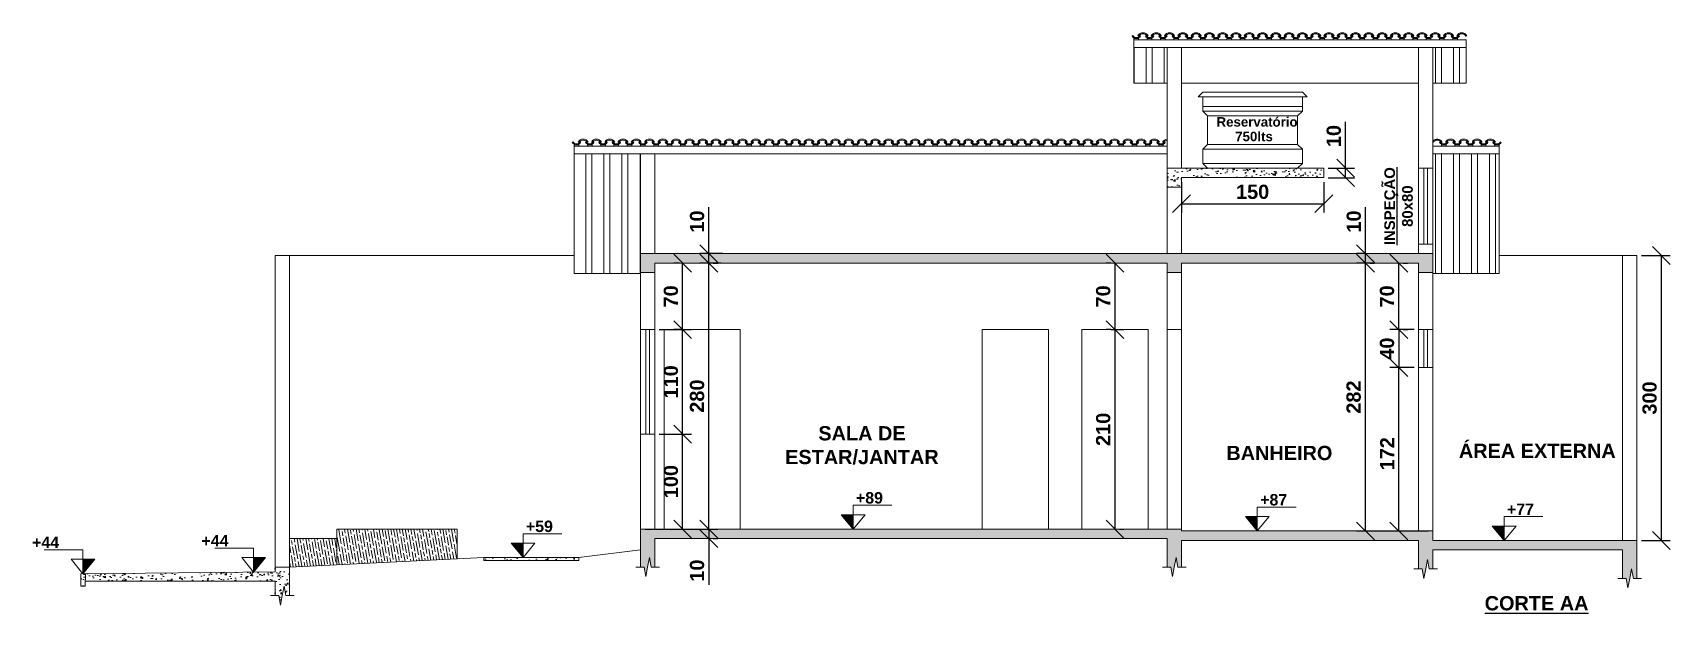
# Model space of a CAD drawing. Header units: centimetres. Extents: x 35234 to 67506, y -7058 to -4021.
# Drawn here: x 36622 to 38348, y -4632 to -4021 of the extents above; entities that cross this region are included whole.
import ezdxf

# ---------------------------------------------------------------- set-up
doc = ezdxf.new("R2010")
doc.units = ezdxf.units.CM
doc.header["$LTSCALE"] = 0.3
for name, color, linetype, lineweight in [('Blocos', 242, 'Continuous', 5), ('Cobertura', 52, 'Continuous', 15), ('Cotas', 250, 'Continuous', 5), ('Janelas', 86, 'Continuous', 5), ('Paredes', 87, 'Continuous', 20), ('Piso', 253, 'Continuous', 5), ('Portas', 152, 'Continuous', 5), ('Simbolos', 1, 'Continuous', 13), ('Terra', 46, 'Continuous', 13)]:
    doc.layers.add(name, color=color, linetype=linetype, lineweight=lineweight)
doc.layers.add('Texto', color=102, linetype='Continuous')
doc.layers.get('0').off()
doc.styles.add('Cotas', font='')
doc.styles.add('Texto', font='')
doc.styles.get('Cotas').set_extended_font_data('Arial', bold=True)
doc.styles.get('Texto').set_extended_font_data('Arial', bold=True)
doc.dimstyles.new('Cotas', dxfattribs={"dimscale": 0, "dimtxt": 2, "dimasz": 2.5, "dimexe": 1.25, "dimexo": 0.625, "dimtad": 1, "dimtxsty": 'Cotas', "dimblk": 'OBLIQUE', "dimcen": 2.5, "dimclrt": 102, "dimadec": 0, "dimazin": 0, "dimtfac": 1, "dimtmove": 0, "dimatfit": 3, "dimfxl": 1, "dimarcsym": 0})
doc.dimstyles.new('Portas e Janelas', dxfattribs={"dimscale": 0, "dimtxt": 1.5, "dimasz": 2.5, "dimexe": 1.25, "dimexo": 0.625, "dimtad": 1, "dimtxsty": 'Cotas', "dimblk": 'OBLIQUE', "dimcen": 2.5, "dimse1": 1, "dimse2": 1, "dimsd1": 1, "dimsd2": 1, "dimclrt": 102, "dimadec": 0, "dimazin": 0, "dimtfac": 1, "dimtmove": 0, "dimatfit": 3, "dimfxl": 1, "dimarcsym": 0})
pattern_1 = [(50, (-18027.649, -2796.672), (14.5747735, -1.2751268), [1.524, -16.764]), (355, (-18027.649, -2796.672), (-2.8194737, 15.2845476), [1.2192, -13.4112467]), (100.451445, (-18026.434, -2796.778), (11.7552998, 14.00942), [1.2952007, -14.2472196]), (46.1842, (-18027.649, -2792.608), (21.686323, -3.363386), [2.286, -25.146]), (96.635558, (-18025.842, -2792.888), (18.992331, 19.79409), [1.942802, -21.370849]), (351.18415, (-18027.649, -2792.608), (18.992331, 19.79409), [1.828797, -20.1167786]), (21, (-18025.617, -2793.624), (12.1291513, -8.1812159), [1.524, -16.764]), (326, (-18025.617, -2793.624), (4.9441623, 14.7350373), [1.2192, -13.4112]), (71.451445, (-18024.606, -2794.305), (17.0733135, 6.5538215), [1.2952007, -14.247195]), (37.5, (-18027.649, -2796.6717), (0.24708826, 6.7644031), [0, -13.24864, 0, -13.6144, 0, -13.462]), (7.5, (-18027.649, -2796.672), (5.345573, 8.014446), [0, -7.76224, 0, -12.94384, 0, -5.1308]), (327.5, (-18032.18, -2796.6717), (10.8472476, -0.4582995), [0, -5.08, 0, -15.8496, 0, -21.0312]), (317.5, (-18034.212, -2796.672), (11.8503345, 2.0341193), [0, -6.604, 0, -10.52576, 0, -14.9352])]
pattern_2 = [(90, (-12153.477, -6208.12), (-19.05, 4e-15), []), (90, (-12147.127, -6201.77), (-19.05, 4e-15), [])]
pattern_3 = [(50, (-12153.477, -6208.119), (14.5747735, -1.2751268), [1.524, -16.764]), (355, (-12153.477, -6208.12), (-2.8194737, 15.2845476), [1.2192, -13.4112467]), (100.451445, (-12152.262, -6208.226), (11.7552998, 14.00942), [1.2952007, -14.2472196]), (46.1842, (-12153.477, -6204.055), (21.686323, -3.363386), [2.286, -25.146]), (96.63556, (-12151.67, -6204.336), (18.992331, 19.79409), [1.942802, -21.370849]), (351.18415, (-12153.477, -6204.055), (18.992331, 19.79409), [1.828797, -20.116779]), (21, (-12151.445, -6205.071), (12.1291513, -8.1812159), [1.524, -16.764]), (326, (-12151.445, -6205.071), (4.9441623, 14.7350373), [1.2192, -13.4112]), (71.451445, (-12150.434, -6205.753), (17.0733135, 6.5538215), [1.2952007, -14.247195]), (37.5, (-12153.4766, -6208.1193), (0.24708826, 6.7644031), [0, -13.24864, 0, -13.6144, 0, -13.462]), (7.5, (-12153.4766, -6208.119), (5.345573, 8.014446), [0, -7.76224, 0, -12.94384, 0, -5.1308]), (327.5, (-12158.008, -6208.1193), (10.8472476, -0.4582995), [0, -5.08, 0, -15.8496, 0, -21.0312]), (317.5, (-12160.04, -6208.119), (11.8503345, 2.0341193), [0, -6.604, 0, -10.52576, 0, -14.9352])]

# ---------------------------------------------------------------- blocks, each defined once
blk = doc.blocks.new('caixadagua')
for p, q in [((-52.5, 80), (-57.5, 75)), ((-57.5, 75), (57.5, 75)), ((52.5, 80), (-52.5, 80)), ((52.5, 75), (-52.5, 75)), ((-52.5, 75), (-52.5, 60)), ((57.5, 75), (52.5, 80)), ((52.5, 60), (52.5, 75)), ((-52.5, 65), (52.5, 65)), ((-52.5, 60), (-47.5, 55)), ((-52.5, 60), (52.5, 60)), ((-47.5, 55), (-47.5, 25)), ((-47.5, 55), (47.5, 55)), ((47.5, 55), (52.5, 60)), ((47.5, 25), (47.5, 55)), ((-47.5, 25), (-52.5, 20)), ((-52.5, 20), (-52.5, 5)), ((-52.5, 20), (52.5, 20)), ((-47.5, 25), (47.5, 25)), ((52.5, 20), (47.5, 25)), ((52.5, 5), (52.5, 20)), ((-52.5, 5), (52.5, 5)), ((-52.5, 5), (-47.5, 0)), ((-47.5, 0), (47.5, 0)), ((47.5, 0), (52.5, 5))]:
    blk.add_line(p, q)
blk = doc.blocks.new('telha corte')
for points in [[(0.008, 0.045), (-0.001, 0.039, 0.57735), (-0.089, 0.039), (-0.098, 0.045, -0.57735)], [(-0.011, 0.046, 0.57735), (0.06, 0.046), (0.069, 0.041, -0.57735), (-0.019, 0.041)]]:
    blk.add_lwpolyline(points, format="xyb", close=True)
blk.add_lwpolyline([(0.049, 0), (0.049, 0.015), (0, 0.015), (0, 0)])
blk = doc.blocks.new('_Oblique')
at = {"color": 0, "linetype": 'ByBlock', "lineweight": -2}
blk.add_line((-0.5, -0.5), (0.5, 0.5), dxfattribs=at)
blk = doc.blocks.new('*D113')
at = {"layer": 'Cotas', "color": 0, "lineweight": -2, "transparency": 16777216}
for p, q in [((38317.5, -4255.5), (38347.9, -4255.5)), ((38338.5, -4255.5), (38338.5, -4555.5)), ((38317.5, -4555.5), (38347.9, -4555.5))]:
    blk.add_line(p, q, dxfattribs=at)
at = {"layer": 'Defpoints', "color": 0, "transparency": 16777216}
for p in [(38312.8, -4255.5), (38312.8, -4555.5), (38338.5, -4555.5)]:
    blk.add_point(p, dxfattribs=at)
at = {"layer": 'Cotas', "color": 0, "lineweight": -2, "transparency": 16777216, "xscale": 18.75000067708913, "yscale": 18.75000067708913, "zscale": 18.75000067708913}
for p, rotation in [((38338.5, -4255.5), 90), ((38338.5, -4555.5), 270)]:
    blk.add_blockref('_Oblique', p, dxfattribs=dict(at, rotation=rotation))
at = {"layer": 'Cotas', "color": 102, "transparency": 16777216, "insert": (38326.2, -4405.5), "char_height": 15, "attachment_point": 5, "rotation": 90, "style": 'Cotas'}
blk.add_mtext('300', dxfattribs=at)
blk = doc.blocks.new('*D114')
at = {"layer": 'Cotas', "color": 0, "lineweight": -2, "transparency": 16777216}
for p, q in [((38078.1, -4373.5), (38052.5, -4373.5)), ((38061.9, -4545.5), (38061.9, -4373.5)), ((38093.1, -4545.5), (38052.5, -4545.5))]:
    blk.add_line(p, q, dxfattribs=at)
at = {"layer": 'Defpoints', "color": 0, "transparency": 16777216}
for p in [(38061.9, -4373.5), (38082.8, -4373.5), (38097.8, -4545.5)]:
    blk.add_point(p, dxfattribs=at)
at = {"layer": 'Cotas', "color": 0, "lineweight": -2, "transparency": 16777216, "xscale": 18.75000067708913, "yscale": 18.75000067708913, "zscale": 18.75000067708913}
for p, rotation in [((38061.9, -4373.5), 90), ((38061.9, -4545.5), 270)]:
    blk.add_blockref('_Oblique', p, dxfattribs=dict(at, rotation=rotation))
at = {"layer": 'Cotas', "color": 102, "transparency": 16777216, "insert": (38049.7, -4464.2), "char_height": 15, "attachment_point": 5, "rotation": 90, "style": 'Cotas'}
blk.add_mtext('172', dxfattribs=at)
blk = doc.blocks.new('*D115')
at = {"layer": 'Cotas', "color": 0, "lineweight": -2, "transparency": 16777216}
for p, q in [((38078.1, -4333.5), (38052.5, -4333.5)), ((38061.9, -4333.5), (38061.9, -4373.5)), ((38078.1, -4373.5), (38052.5, -4373.5))]:
    blk.add_line(p, q, dxfattribs=at)
at = {"layer": 'Defpoints', "color": 0, "transparency": 16777216}
for p in [(38082.8, -4333.5), (38061.9, -4373.5), (38082.8, -4373.5)]:
    blk.add_point(p, dxfattribs=at)
at = {"layer": 'Cotas', "color": 0, "lineweight": -2, "transparency": 16777216, "xscale": 18.75000067708913, "yscale": 18.75000067708913, "zscale": 18.75000067708913}
for p, rotation in [((38061.9, -4333.5), 90), ((38061.9, -4373.5), 270)]:
    blk.add_blockref('_Oblique', p, dxfattribs=dict(at, rotation=rotation))
at = {"layer": 'Cotas', "color": 102, "transparency": 16777216, "insert": (38049.5, -4353.5), "char_height": 15, "attachment_point": 5, "rotation": 90, "style": 'Cotas'}
blk.add_mtext('40', dxfattribs=at)
blk = doc.blocks.new('*D116')
at = {"layer": 'Cotas', "color": 0, "lineweight": -2, "transparency": 16777216}
for p, q in [((38061.9, -4333.5), (38061.9, -4263.5)), ((38066.6, -4263.5), (38071.2, -4263.5)), ((38066.6, -4333.5), (38071.2, -4333.5))]:
    blk.add_line(p, q, dxfattribs=at)
at = {"layer": 'Defpoints', "color": 0, "transparency": 16777216}
for p in [(38061.9, -4263.5), (38061.9, -4263.5), (38061.9, -4333.5)]:
    blk.add_point(p, dxfattribs=at)
at = {"layer": 'Cotas', "color": 0, "lineweight": -2, "transparency": 16777216, "xscale": 18.75000067708913, "yscale": 18.75000067708913, "zscale": 18.75000067708913}
for p, rotation in [((38061.9, -4263.5), 90), ((38061.9, -4333.5), 270)]:
    blk.add_blockref('_Oblique', p, dxfattribs=dict(at, rotation=rotation))
at = {"layer": 'Cotas', "color": 102, "transparency": 16777216, "insert": (38049.5, -4298.5), "char_height": 15, "attachment_point": 5, "rotation": 90, "style": 'Cotas'}
blk.add_mtext('70', dxfattribs=at)
blk = doc.blocks.new('*D117')
at = {"layer": 'Cotas', "color": 0, "lineweight": -2, "transparency": 16777216}
for p, q in [((38036.4, -4263.5), (38017.3, -4263.5)), ((38026.7, -4545.5), (38026.7, -4263.5)), ((38093.1, -4545.5), (38017.3, -4545.5))]:
    blk.add_line(p, q, dxfattribs=at)
at = {"layer": 'Defpoints', "color": 0, "transparency": 16777216}
for p in [(38026.7, -4263.5), (38041.1, -4263.5), (38097.8, -4545.5)]:
    blk.add_point(p, dxfattribs=at)
at = {"layer": 'Cotas', "color": 0, "lineweight": -2, "transparency": 16777216, "xscale": 18.75000067708913, "yscale": 18.75000067708913, "zscale": 18.75000067708913}
for p, rotation in [((38026.7, -4263.5), 90), ((38026.7, -4545.5), 270)]:
    blk.add_blockref('_Oblique', p, dxfattribs=dict(at, rotation=rotation))
at = {"layer": 'Cotas', "color": 102, "transparency": 16777216, "insert": (38014.3, -4404.5), "char_height": 15, "attachment_point": 5, "rotation": 90, "style": 'Cotas'}
blk.add_mtext('282', dxfattribs=at)
blk = doc.blocks.new('*D118')
at = {"layer": 'Cotas', "color": 0, "lineweight": -2, "transparency": 16777216}
for p, q in [((38026.8, -4253.5), (38026.8, -4204.7)), ((38024.3, -4253.5), (38017.5, -4253.5)), ((38026.8, -4263.5), (38026.8, -4253.5)), ((38031.5, -4263.5), (38036.2, -4263.5))]:
    blk.add_line(p, q, dxfattribs=at)
at = {"layer": 'Defpoints', "color": 0, "transparency": 16777216}
for p in [(38026.8, -4253.5), (38029, -4253.5), (38026.8, -4263.5)]:
    blk.add_point(p, dxfattribs=at)
at = {"layer": 'Cotas', "color": 0, "lineweight": -2, "transparency": 16777216, "xscale": 18.75000067708913, "yscale": 18.75000067708913, "zscale": 18.75000067708913}
for p, rotation in [((38026.8, -4253.5), 90), ((38026.8, -4263.5), 270)]:
    blk.add_blockref('_Oblique', p, dxfattribs=dict(at, rotation=rotation))
at = {"layer": 'Cotas', "color": 102, "transparency": 16777216, "insert": (38014.5, -4219.7), "char_height": 15, "attachment_point": 5, "rotation": 90, "style": 'Cotas'}
blk.add_mtext('10', dxfattribs=at)
blk = doc.blocks.new('*D119')
at = {"layer": 'Cotas', "color": 0, "lineweight": -2, "transparency": 16777216}
for p, q in [((37758.7, -4333.5), (37772.1, -4333.5)), ((37762.8, -4543.5), (37762.8, -4333.5)), ((37767.5, -4543.5), (37772.1, -4543.5))]:
    blk.add_line(p, q, dxfattribs=at)
at = {"layer": 'Defpoints', "color": 0, "transparency": 16777216}
for p in [(37754, -4333.5), (37762.8, -4333.5), (37762.8, -4543.5)]:
    blk.add_point(p, dxfattribs=at)
at = {"layer": 'Cotas', "color": 0, "lineweight": -2, "transparency": 16777216, "xscale": 18.75000067708913, "yscale": 18.75000067708913, "zscale": 18.75000067708913}
for p, rotation in [((37762.8, -4333.5), 90), ((37762.8, -4543.5), 270)]:
    blk.add_blockref('_Oblique', p, dxfattribs=dict(at, rotation=rotation))
at = {"layer": 'Cotas', "color": 102, "transparency": 16777216, "insert": (37750.4, -4438.5), "char_height": 15, "attachment_point": 5, "rotation": 90, "style": 'Cotas'}
blk.add_mtext('210', dxfattribs=at)
blk = doc.blocks.new('*D120')
at = {"layer": 'Cotas', "color": 0, "lineweight": -2, "transparency": 16777216}
for p, q in [((37758.4, -4263.5), (37753.4, -4263.5)), ((37762.8, -4333.5), (37762.8, -4263.5)), ((37758.4, -4333.5), (37753.4, -4333.5))]:
    blk.add_line(p, q, dxfattribs=at)
at = {"layer": 'Defpoints', "color": 0, "transparency": 16777216}
for p in [(37762.8, -4263.5), (37763.1, -4263.5), (37763.1, -4333.5)]:
    blk.add_point(p, dxfattribs=at)
at = {"layer": 'Cotas', "color": 0, "lineweight": -2, "transparency": 16777216, "xscale": 18.75000067708913, "yscale": 18.75000067708913, "zscale": 18.75000067708913}
for p, rotation in [((37762.8, -4263.5), 90), ((37762.8, -4333.5), 270)]:
    blk.add_blockref('_Oblique', p, dxfattribs=dict(at, rotation=rotation))
at = {"layer": 'Cotas', "color": 102, "transparency": 16777216, "insert": (37750.4, -4298.5), "char_height": 15, "attachment_point": 5, "rotation": 90, "style": 'Cotas'}
blk.add_mtext('70', dxfattribs=at)
blk = doc.blocks.new('*D121')
at = {"layer": 'Cotas', "color": 0, "lineweight": -2, "transparency": 16777216}
for p, q in [((37347.8, -4263.5), (37325.3, -4263.5)), ((37334.7, -4543.5), (37334.7, -4263.5)), ((37267.5, -4543.5), (37344.1, -4543.5))]:
    blk.add_line(p, q, dxfattribs=at)
at = {"layer": 'Defpoints', "color": 0, "transparency": 16777216}
for p in [(37334.7, -4263.5), (37352.5, -4263.5), (37262.8, -4543.5)]:
    blk.add_point(p, dxfattribs=at)
at = {"layer": 'Cotas', "color": 0, "lineweight": -2, "transparency": 16777216, "xscale": 18.75000067708913, "yscale": 18.75000067708913, "zscale": 18.75000067708913}
for p, rotation in [((37334.7, -4263.5), 90), ((37334.7, -4543.5), 270)]:
    blk.add_blockref('_Oblique', p, dxfattribs=dict(at, rotation=rotation))
at = {"layer": 'Cotas', "color": 102, "transparency": 16777216, "insert": (37322.4, -4403.5), "char_height": 15, "attachment_point": 5, "rotation": 90, "style": 'Cotas'}
blk.add_mtext('280', dxfattribs=at)
blk = doc.blocks.new('*D122')
at = {"layer": 'Cotas', "color": 0, "lineweight": -2, "transparency": 16777216}
for p, q in [((37334.7, -4253.5), (37334.7, -4204.7)), ((37349.1, -4253.5), (37325.3, -4253.5)), ((37334.7, -4263.5), (37334.7, -4253.5)), ((37339.4, -4263.5), (37344.1, -4263.5))]:
    blk.add_line(p, q, dxfattribs=at)
at = {"layer": 'Defpoints', "color": 0, "transparency": 16777216}
for p in [(37334.7, -4253.5), (37353.8, -4253.5), (37334.7, -4263.5)]:
    blk.add_point(p, dxfattribs=at)
at = {"layer": 'Cotas', "color": 0, "lineweight": -2, "transparency": 16777216, "xscale": 18.75000067708913, "yscale": 18.75000067708913, "zscale": 18.75000067708913}
for p, rotation in [((37334.7, -4253.5), 90), ((37334.7, -4263.5), 270)]:
    blk.add_blockref('_Oblique', p, dxfattribs=dict(at, rotation=rotation))
at = {"layer": 'Cotas', "color": 102, "transparency": 16777216, "insert": (37322.4, -4219.7), "char_height": 15, "attachment_point": 5, "rotation": 90, "style": 'Cotas'}
blk.add_mtext('10', dxfattribs=at)
blk = doc.blocks.new('*D123')
at = {"layer": 'Cotas', "color": 0, "lineweight": -2, "transparency": 16777216}
for p, q in [((37282.5, -4443.5), (37316.5, -4443.5)), ((37307.1, -4543.5), (37307.1, -4443.5)), ((37282.5, -4543.5), (37316.5, -4543.5))]:
    blk.add_line(p, q, dxfattribs=at)
at = {"layer": 'Defpoints', "color": 0, "transparency": 16777216}
for p in [(37277.8, -4443.5), (37307.1, -4443.5), (37277.8, -4543.5)]:
    blk.add_point(p, dxfattribs=at)
at = {"layer": 'Cotas', "color": 0, "lineweight": -2, "transparency": 16777216, "xscale": 18.75000067708913, "yscale": 18.75000067708913, "zscale": 18.75000067708913}
for p, rotation in [((37307.1, -4443.5), 90), ((37307.1, -4543.5), 270)]:
    blk.add_blockref('_Oblique', p, dxfattribs=dict(at, rotation=rotation))
at = {"layer": 'Cotas', "color": 102, "transparency": 16777216, "insert": (37294.8, -4493.5), "char_height": 15, "attachment_point": 5, "rotation": 90, "style": 'Cotas'}
blk.add_mtext('100', dxfattribs=at)
blk = doc.blocks.new('*D124')
at = {"layer": 'Cotas', "color": 0, "lineweight": -2, "transparency": 16777216}
for p, q in [((37282.5, -4333.5), (37316.5, -4333.5)), ((37307.1, -4443.5), (37307.1, -4333.5)), ((37304.8, -4443.5), (37316.5, -4443.5))]:
    blk.add_line(p, q, dxfattribs=at)
at = {"layer": 'Defpoints', "color": 0, "transparency": 16777216}
for p in [(37277.8, -4333.5), (37307.1, -4333.5), (37300.1, -4443.5)]:
    blk.add_point(p, dxfattribs=at)
at = {"layer": 'Cotas', "color": 0, "lineweight": -2, "transparency": 16777216, "xscale": 18.75000067708913, "yscale": 18.75000067708913, "zscale": 18.75000067708913}
for p, rotation in [((37307.1, -4333.5), 90), ((37307.1, -4443.5), 270)]:
    blk.add_blockref('_Oblique', p, dxfattribs=dict(at, rotation=rotation))
at = {"layer": 'Cotas', "color": 102, "transparency": 16777216, "insert": (37294.8, -4388.5), "char_height": 15, "attachment_point": 5, "rotation": 90, "style": 'Cotas'}
blk.add_mtext('110', dxfattribs=at)
blk = doc.blocks.new('*D125')
at = {"layer": 'Cotas', "color": 0, "lineweight": -2, "transparency": 16777216}
for p, q in [((37303.8, -4263.5), (37297.7, -4263.5)), ((37307.1, -4333.5), (37307.1, -4263.5)), ((37304.8, -4333.5), (37297.7, -4333.5))]:
    blk.add_line(p, q, dxfattribs=at)
at = {"layer": 'Defpoints', "color": 0, "transparency": 16777216}
for p in [(37307.1, -4263.5), (37308.4, -4263.5), (37309.5, -4333.5)]:
    blk.add_point(p, dxfattribs=at)
at = {"layer": 'Cotas', "color": 0, "lineweight": -2, "transparency": 16777216, "xscale": 18.75000067708913, "yscale": 18.75000067708913, "zscale": 18.75000067708913}
for p, rotation in [((37307.1, -4263.5), 90), ((37307.1, -4333.5), 270)]:
    blk.add_blockref('_Oblique', p, dxfattribs=dict(at, rotation=rotation))
at = {"layer": 'Cotas', "color": 102, "transparency": 16777216, "insert": (37294.8, -4298.5), "char_height": 15, "attachment_point": 5, "rotation": 90, "style": 'Cotas'}
blk.add_mtext('70', dxfattribs=at)
blk = doc.blocks.new('*D126')
at = {"layer": 'Cotas', "color": 0, "lineweight": -2, "transparency": 16777216}
for p, q in [((37832.8, -4178.2), (37832.8, -4210.2)), ((37982.8, -4178.2), (37982.8, -4210.2)), ((37832.8, -4200.9), (37982.8, -4200.9))]:
    blk.add_line(p, q, dxfattribs=at)
at = {"layer": 'Defpoints', "color": 0, "transparency": 16777216}
for p in [(37832.8, -4173.5), (37982.8, -4173.5), (37982.8, -4200.9)]:
    blk.add_point(p, dxfattribs=at)
at = {"layer": 'Cotas', "color": 0, "lineweight": -2, "transparency": 16777216, "xscale": 18.75000067708913, "yscale": 18.75000067708913, "zscale": 18.75000067708913, "rotation": 180}
blk.add_blockref('_Oblique', (37832.8, -4200.9), dxfattribs=at)
at = {"layer": 'Cotas', "color": 0, "lineweight": -2, "transparency": 16777216, "xscale": 18.75000067708913, "yscale": 18.75000067708913, "zscale": 18.75000067708913}
blk.add_blockref('_Oblique', (37982.8, -4200.9), dxfattribs=at)
at = {"layer": 'Cotas', "color": 102, "transparency": 16777216, "insert": (37907.8, -4188.5), "char_height": 15, "attachment_point": 5, "style": 'Cotas'}
blk.add_mtext('150', dxfattribs=at)
blk = doc.blocks.new('*D127')
at = {"layer": 'Cotas', "color": 0, "lineweight": -2, "transparency": 16777216}
for p, q in [((38005.8, -4163.5), (38005.8, -4114.7)), ((37987.5, -4163.5), (38015.2, -4163.5)), ((37987.5, -4173.5), (38015.2, -4173.5)), ((38005.8, -4173.5), (38005.8, -4163.5))]:
    blk.add_line(p, q, dxfattribs=at)
at = {"layer": 'Defpoints', "color": 0, "transparency": 16777216}
for p in [(37982.8, -4163.5), (37982.8, -4173.5), (38005.8, -4173.5)]:
    blk.add_point(p, dxfattribs=at)
at = {"layer": 'Cotas', "color": 0, "lineweight": -2, "transparency": 16777216, "xscale": 18.75000067708913, "yscale": 18.75000067708913, "zscale": 18.75000067708913}
for p, rotation in [((38005.8, -4163.5), 90), ((38005.8, -4173.5), 270)]:
    blk.add_blockref('_Oblique', p, dxfattribs=dict(at, rotation=rotation))
at = {"layer": 'Cotas', "color": 102, "transparency": 16777216, "insert": (37993.4, -4129.7), "char_height": 15, "attachment_point": 5, "rotation": 90, "style": 'Cotas'}
blk.add_mtext('10', dxfattribs=at)
blk = doc.blocks.new('*D128')
at = {"layer": 'Cotas', "color": 0, "lineweight": -2, "transparency": 16777216}
for p, q in [((37334.7, -4543.5), (37334.7, -4553.5)), ((37334.7, -4553.5), (37334.7, -4602.2)), ((37339.4, -4543.5), (37344.1, -4543.5)), ((37339.4, -4553.5), (37344.1, -4553.5))]:
    blk.add_line(p, q, dxfattribs=at)
at = {"layer": 'Defpoints', "color": 0, "transparency": 16777216}
for p in [(37334.7, -4543.5), (37334.7, -4553.5), (37334.7, -4553.5)]:
    blk.add_point(p, dxfattribs=at)
at = {"layer": 'Cotas', "color": 0, "lineweight": -2, "transparency": 16777216, "xscale": 18.75000067708913, "yscale": 18.75000067708913, "zscale": 18.75000067708913}
for p, rotation in [((37334.7, -4543.5), 90), ((37334.7, -4553.5), 270)]:
    blk.add_blockref('_Oblique', p, dxfattribs=dict(at, rotation=rotation))
at = {"layer": 'Cotas', "color": 102, "transparency": 16777216, "insert": (37322.4, -4587.2), "char_height": 15, "attachment_point": 5, "rotation": 90, "style": 'Cotas'}
blk.add_mtext('10', dxfattribs=at)
blk = doc.blocks.new('*D129')
at = {"layer": 'Defpoints', "color": 0, "transparency": 16777216}
for p in [(38082.8, -4163.5), (38082.8, -4163.5), (38082.8, -4243.5)]:
    blk.add_point(p, dxfattribs=at)
at = {"layer": 'Texto', "color": 102, "transparency": 16777216, "insert": (38061.7, -4203.5), "char_height": 11.25, "attachment_point": 5, "rotation": 90, "style": 'Cotas'}
blk.add_mtext('{\\LINSPEÇÃO\\P}80x80', dxfattribs=at)

msp = doc.modelspace()

# ---------------------------------------------------------------- hatches: boundary and pattern name
at = {"layer": 'Cobertura'}
h = msp.add_hatch(dxfattribs=at)
h.set_pattern_fill('ANSI32', color=256, scale=2, angle=45)
h.set_pattern_definition(pattern_2)
h.paths.add_polyline_path([(37817.77, -4036.467), (37782.77, -4036.467), (37782.77, -4073.967), (37817.77, -4073.967)])
h = msp.add_hatch(dxfattribs=at)
h.set_pattern_fill('ANSI32', color=256, scale=2, angle=45)
h.set_pattern_definition(pattern_2)
h.paths.add_polyline_path([(38132.77, -4036.467), (38097.77, -4036.467), (38097.77, -4073.967), (38132.77, -4073.967)])
h = msp.add_hatch(dxfattribs=at)
h.set_pattern_fill('ANSI32', color=256, scale=2, angle=45)
h.set_pattern_definition(pattern_2)
h.paths.add_polyline_path([(37262.77, -4148.467), (37192.77, -4148.467), (37192.77, -4274.467), (37262.77, -4274.467), (37262.77, -4273.467), (37262.77, -4253.467)])
h = msp.add_hatch(dxfattribs=at)
h.set_pattern_fill('ANSI32', color=256, scale=2, angle=45)
h.set_pattern_definition(pattern_2)
h.paths.add_polyline_path([(38167.77, -4148.467), (38097.77, -4148.467), (38097.77, -4163.467), (38097.77, -4243.467), (38097.77, -4253.467), (38097.77, -4274.467), (38167.77, -4274.467)])
at = {"layer": 'Piso'}
h = msp.add_hatch(dxfattribs=at)
h.set_pattern_fill('AR-CONC', color=256, scale=0.08)
h.set_pattern_definition(pattern_3)
h.paths.add_polyline_path([(37982.77, -4163.467), (37817.77, -4163.467), (37817.77, -4183.467), (37832.77, -4183.467), (37832.77, -4173.467), (37982.77, -4173.467)])
h = msp.add_hatch(dxfattribs=at)
h.set_pattern_fill('AR-CONC', color=256, scale=0.08)
h.set_pattern_definition(pattern_3)
h.paths.add_polyline_path([(38097.77, -4253.467), (37262.77, -4253.467), (37262.77, -4273.467), (37277.77, -4273.467), (37277.77, -4263.467), (37817.77, -4263.467), (37817.77, -4273.467), (37832.77, -4273.467), (37832.77, -4263.467), (38082.77, -4263.467), (38082.77, -4273.467), (38097.77, -4273.467)])
h = msp.add_hatch(dxfattribs=at)
h.set_pattern_fill('GOST_WOOD', color=256, scale=1.5, angle=10)
h.set_pattern_definition([(100, (-18027.649, -2043.2), (8.8632698, 1.5628336), [15, -3]), (100, (-18024.1735, -2045.6335), (8.8632698, 1.5628336), [9, -2.25, 4.5, -2.25]), (100, (-18020.438, -2049.544), (8.8632698, 1.5628336), [15, -3])])
h.paths.add_polyline_path([(37069.444, -4543.467), (36942.774, -4543.467), (36942.774, -4581.028), (37069.444, -4574.849)])
h.paths.add_polyline_path([(36942.774, -4553.467), (36892.77, -4553.467), (36892.77, -4583.467), (36942.774, -4581.028)])
h = msp.add_hatch(dxfattribs=at)
h.set_pattern_fill('AR-CONC', color=256, scale=0.08)
h.set_pattern_definition(pattern_1)
h.paths.add_polyline_path([(37277.77, -4553.467), (37817.77, -4553.467), (37817.77, -4583.467), (37821.52, -4583.467), (37823.395, -4593.467), (37825.27, -4583.467), (37827.145, -4573.467), (37829.02, -4583.467), (37832.77, -4583.467), (37832.77, -4555.467), (38082.77, -4555.467), (38082.77, -4585.467), (38086.52, -4585.467), (38088.395, -4595.467), (38090.27, -4585.467), (38092.145, -4575.467), (38094.02, -4585.467), (38097.77, -4585.467), (38097.77, -4565.467), (38297.77, -4565.467), (38297.77, -4595.467), (38301.52, -4595.467), (38303.395, -4605.467), (38305.27, -4595.467), (38307.145, -4585.467), (38309.02, -4595.467), (38312.77, -4595.467), (38312.77, -4555.467), (38097.77, -4555.467), (38097.77, -4545.467), (37832.77, -4545.467), (37832.77, -4543.467), (37262.77, -4543.467), (37262.77, -4583.467), (37266.52, -4583.467), (37268.395, -4593.467), (37270.27, -4583.467), (37272.145, -4573.467), (37274.02, -4583.467), (37277.77, -4583.467)])
h = msp.add_hatch(dxfattribs=at)
h.set_pattern_fill('AR-CONC', color=256, scale=0.08)
h.set_pattern_definition(pattern_1)
h.paths.add_polyline_path([(36892.77, -4583.467), (36877.77, -4583.467), (36877.77, -4588.467), (36677.811, -4590.418), (36677.77, -4590.467), (36677.704, -4598.467), (36877.77, -4598.467), (36877.77, -4613.467), (36881.52, -4613.467), (36883.395, -4623.467), (36885.27, -4613.467), (36887.145, -4603.467), (36889.02, -4613.467), (36892.77, -4613.467)])
h.paths.add_polyline_path([(36677.77, -4590.467), (36677.73, -4590.419), (36672.77, -4590.467), (36672.77, -4603.467), (36677.662, -4603.467)])
h = msp.add_hatch(dxfattribs=at)
h.set_pattern_fill('AR-CONC', color=256, scale=0.08)
h.set_pattern_definition(pattern_1)
h.paths.add_polyline_path([(37197.77, -4573.467), (37097.77, -4573.467), (37097.77, -4576.467), (37197.77, -4576.467)])
at = {"layer": 'Simbolos'}
h = msp.add_hatch(color=256, dxfattribs=at)
h.dxf.hatch_style = 1
h.paths.add_polyline_path([(37486.75, -4543.467), (37486.75, -4528.304), (37474.171, -4528.304)])
h = msp.add_hatch(color=256, dxfattribs=at)
h.dxf.hatch_style = 1
h.paths.add_polyline_path([(37912.757, -4545.467), (37912.757, -4530.304), (37900.178, -4530.304)])
h = msp.add_hatch(color=256, dxfattribs=at)
h.dxf.hatch_style = 1
h.paths.add_polyline_path([(38172.795, -4555.467), (38172.795, -4540.304), (38160.216, -4540.304)])
h = msp.add_hatch(color=256, dxfattribs=at)
h.dxf.hatch_style = 1
h.paths.add_polyline_path([(37138.928, -4573.467), (37138.928, -4558.304), (37126.349, -4558.304)])
h = msp.add_hatch(color=256, dxfattribs=at)
h.dxf.hatch_style = 1
h.paths.add_polyline_path([(36687.746, -4575.28), (36675.167, -4575.28), (36675.167, -4590.444)])
h = msp.add_hatch(color=256, dxfattribs=at)
h.dxf.hatch_style = 1
h.paths.add_polyline_path([(36867.611, -4573.526), (36855.033, -4573.526), (36855.033, -4588.689)])

# ---------------------------------------------------------------- linework, layer by layer
at = {"layer": 'Cobertura'}
for p, q in [((38132.77, -4028.467), (37782.77, -4028.467)), ((37782.77, -4073.967), (37782.77, -4028.467)), ((38132.77, -4036.467), (37782.77, -4036.467)), ((38132.77, -4073.967), (38132.77, -4028.467)), ((37817.77, -4073.967), (37782.77, -4073.967)), ((37832.77, -4073.967), (38082.77, -4073.967)), ((38132.77, -4073.967), (38097.77, -4073.967)), ((37817.77, -4140.467), (37192.77, -4140.467)), ((37192.77, -4274.467), (37192.77, -4140.467)), ((38167.77, -4140.467), (38097.77, -4140.467)), ((38167.77, -4274.467), (38167.77, -4140.467)), ((37817.77, -4148.467), (37192.77, -4148.467)), ((38167.77, -4148.467), (38097.77, -4148.467)), ((37262.77, -4274.467), (37192.77, -4274.467)), ((38167.77, -4274.467), (38097.77, -4274.467))]:
    msp.add_line(p, q, dxfattribs=at)
for points in [[(37781.699, -4023.912, 0.57735027), (37788.783, -4023.912), (37789.658, -4024.417, -0.57735027), (37780.825, -4024.417)], [(38133.55, -4024.014), (38132.675, -4024.519, 0.57735027), (38123.842, -4024.519), (38122.967, -4024.014, -0.57735027)], [(37191.699, -4135.912, 0.57735027), (37198.783, -4135.912), (37199.658, -4136.417, -0.57735027), (37190.825, -4136.417)], [(38105.755, -4135.912, 0.57735027), (38112.839, -4135.912), (38113.713, -4136.417, -0.57735027), (38104.88, -4136.417)]]:
    msp.add_lwpolyline(points, format="xyb", close=True, dxfattribs=at)
for points in [[(37787.712, -4028.467), (37787.712, -4026.967), (37782.77, -4026.967), (37782.77, -4028.467)], [(37197.712, -4140.467), (37197.712, -4138.967), (37192.77, -4138.967), (37192.77, -4140.467)], [(38111.768, -4140.467), (38111.768, -4138.967), (38106.826, -4138.967), (38106.826, -4140.467)]]:
    msp.add_lwpolyline(points, dxfattribs=at)
for points in [[(37817.77, -4133.993, 0.24168864), (37813.856, -4136.519), (37812.981, -4136.014, -0.24601787), (37817.77, -4132.979)], [(38097.77, -4134.964, -0.5083887), (38107.588, -4136.014), (38106.713, -4136.519, 0.57735027), (38097.88, -4136.519), (38097.77, -4136.456)]]:
    msp.add_lwpolyline(points, format="xyb", dxfattribs=at)
at = {"layer": 'Janelas'}
for p, q in [((38082.77, -4163.467), (38082.77, -4243.467)), ((38088.27, -4163.467), (38088.27, -4243.467)), ((38092.27, -4163.467), (38092.27, -4243.467)), ((38097.77, -4163.467), (38097.77, -4243.467)), ((37262.77, -4333.467), (37262.77, -4443.467)), ((37268.27, -4333.467), (37268.27, -4443.467)), ((37272.27, -4333.467), (37272.27, -4443.467)), ((37277.77, -4333.467), (37277.77, -4443.467)), ((38082.77, -4333.467), (38082.77, -4373.467)), ((38088.27, -4333.467), (38088.27, -4373.467)), ((38092.27, -4333.467), (38092.27, -4373.467)), ((38097.77, -4333.467), (38097.77, -4373.467))]:
    msp.add_line(p, q, dxfattribs=at)
at = {"layer": 'Paredes'}
for p, q in [((37817.77, -4163.467), (37817.77, -4036.467)), ((37817.77, -4036.467), (37832.77, -4036.467)), ((37832.77, -4163.467), (37832.77, -4036.467)), ((38082.77, -4163.467), (38082.77, -4036.467)), ((38082.77, -4036.467), (38097.77, -4036.467)), ((38097.77, -4163.467), (38097.77, -4036.467)), ((37262.77, -4253.467), (37262.77, -4148.467)), ((37277.77, -4148.467), (37262.77, -4148.467)), ((37277.77, -4253.467), (37277.77, -4148.467)), ((38082.77, -4163.467), (38097.77, -4163.467)), ((37817.77, -4253.467), (37817.77, -4183.467)), ((37832.77, -4183.467), (37817.77, -4183.467)), ((37832.77, -4253.467), (37832.77, -4183.467)), ((38082.77, -4253.467), (38082.77, -4243.467)), ((38082.77, -4243.467), (38097.77, -4243.467)), ((38097.77, -4253.467), (38097.77, -4243.467)), ((36877.77, -4583.467), (36877.77, -4255.467)), ((37192.77, -4255.467), (36877.77, -4255.467)), ((36892.77, -4583.467), (36892.77, -4255.467)), ((38297.77, -4255.467), (38167.77, -4255.467)), ((38297.77, -4555.467), (38297.77, -4255.467)), ((38312.77, -4255.467), (38297.77, -4255.467)), ((38312.77, -4555.467), (38312.77, -4255.467)), ((37262.77, -4333.467), (37262.77, -4273.467)), ((37277.77, -4273.467), (37262.77, -4273.467)), ((37277.77, -4333.467), (37277.77, -4273.467)), ((37817.77, -4333.467), (37817.77, -4273.467)), ((37832.77, -4273.467), (37817.77, -4273.467)), ((37832.77, -4333.467), (37832.77, -4273.467)), ((38082.77, -4333.467), (38082.77, -4273.467)), ((38082.77, -4273.467), (38097.77, -4273.467)), ((38097.77, -4333.467), (38097.77, -4273.467)), ((37262.77, -4333.467), (37277.77, -4333.467)), ((37817.77, -4333.467), (37832.77, -4333.467)), ((38082.77, -4333.467), (38097.77, -4333.467)), ((38082.77, -4545.467), (38082.77, -4373.467)), ((38082.77, -4373.467), (38097.77, -4373.467)), ((38097.77, -4545.467), (38097.77, -4373.467)), ((37262.77, -4543.467), (37262.77, -4443.467)), ((37277.77, -4443.467), (37262.77, -4443.467)), ((37277.77, -4543.467), (37277.77, -4443.467)), ((36892.774, -4553.467), (36942.774, -4553.467)), ((36942.774, -4581.028), (36942.774, -4543.467)), ((37069.444, -4543.467), (36942.774, -4543.467)), ((37069.444, -4574.849), (37069.444, -4543.467))]:
    msp.add_line(p, q, dxfattribs=at)
at = {"layer": 'Piso'}
for p, q in [((37817.77, -4163.467), (37982.77, -4163.467)), ((37817.77, -4163.467), (37817.77, -4183.467)), ((37832.77, -4173.467), (37832.77, -4183.467)), ((37832.77, -4173.467), (37982.77, -4173.467)), ((37982.77, -4173.467), (37982.77, -4163.467)), ((37262.77, -4253.467), (38097.77, -4253.467)), ((37262.77, -4253.467), (37262.77, -4273.467)), ((38097.77, -4253.467), (38097.77, -4273.467)), ((37277.77, -4263.467), (37817.77, -4263.467)), ((37277.77, -4263.467), (37277.77, -4273.467)), ((37817.77, -4263.467), (37817.77, -4273.467)), ((37832.77, -4263.467), (38082.77, -4263.467)), ((37832.77, -4263.467), (37832.77, -4273.467)), ((38082.77, -4263.467), (38082.77, -4273.467)), ((37262.77, -4583.467), (37262.77, -4543.467)), ((37262.77, -4543.467), (37832.77, -4543.467)), ((37277.77, -4583.467), (37277.77, -4553.467)), ((37277.77, -4553.467), (37817.77, -4553.467)), ((37817.77, -4553.467), (37817.77, -4583.467)), ((37832.77, -4543.467), (37832.77, -4545.467)), ((37832.77, -4545.467), (38097.77, -4545.467)), ((37832.77, -4555.467), (38082.77, -4555.467)), ((37832.77, -4555.467), (37832.77, -4583.467)), ((38082.77, -4585.467), (38082.77, -4555.467)), ((38097.77, -4555.467), (38097.77, -4545.467)), ((38097.77, -4555.467), (38312.77, -4555.467)), ((38312.77, -4595.467), (38312.77, -4555.467)), ((38097.77, -4585.467), (38097.77, -4565.467)), ((38097.77, -4565.467), (38297.77, -4565.467)), ((38297.77, -4595.467), (38297.77, -4565.467)), ((36877.77, -4588.467), (36672.77, -4590.467)), ((36892.77, -4583.467), (36877.77, -4583.467)), ((36877.77, -4583.467), (36877.77, -4588.467)), ((36892.77, -4583.467), (36892.77, -4613.467)), ((37197.77, -4573.467), (37097.77, -4573.467)), ((37097.77, -4573.467), (37097.77, -4576.467)), ((37097.77, -4576.467), (37197.77, -4576.467)), ((37197.77, -4573.467), (37197.77, -4576.467)), ((37266.52, -4583.467), (37257.77, -4583.467)), ((37266.52, -4583.467), (37268.395, -4593.467)), ((37268.395, -4593.467), (37270.27, -4583.467)), ((37272.145, -4573.467), (37270.27, -4583.467)), ((37274.02, -4583.467), (37272.145, -4573.467)), ((37274.02, -4583.467), (37282.77, -4583.467)), ((37821.52, -4583.467), (37812.77, -4583.467)), ((37821.52, -4583.467), (37823.395, -4593.467)), ((37823.395, -4593.467), (37825.27, -4583.467)), ((37827.145, -4573.467), (37825.27, -4583.467)), ((37829.02, -4583.467), (37827.145, -4573.467)), ((37829.02, -4583.467), (37837.77, -4583.467)), ((38086.52, -4585.467), (38077.77, -4585.467)), ((38086.52, -4585.467), (38088.395, -4595.467)), ((38088.395, -4595.467), (38090.27, -4585.467)), ((38092.145, -4575.467), (38090.27, -4585.467)), ((38094.02, -4585.467), (38092.145, -4575.467)), ((38094.02, -4585.467), (38102.77, -4585.467)), ((38307.145, -4585.467), (38305.27, -4595.467)), ((38309.02, -4595.467), (38307.145, -4585.467)), ((36672.77, -4603.467), (36672.77, -4590.467)), ((36677.662, -4603.467), (36677.77, -4590.467)), ((36877.77, -4598.467), (36677.77, -4598.467)), ((36877.77, -4598.467), (36877.77, -4613.467)), ((36887.145, -4603.467), (36885.27, -4613.467)), ((36889.02, -4613.467), (36887.145, -4603.467)), ((38301.52, -4595.467), (38292.77, -4595.467)), ((38301.52, -4595.467), (38303.395, -4605.467)), ((38303.395, -4605.467), (38305.27, -4595.467)), ((38309.02, -4595.467), (38317.77, -4595.467)), ((36881.52, -4613.467), (36872.77, -4613.467)), ((36881.52, -4613.467), (36883.395, -4623.467)), ((36883.395, -4623.467), (36885.27, -4613.467)), ((36889.02, -4613.467), (36897.77, -4613.467))]:
    msp.add_line(p, q, dxfattribs=at)
at = {"layer": 'Portas'}
for p, q in [((37287.77, -4543.467), (37287.77, -4333.467)), ((37287.77, -4333.467), (37367.77, -4333.467)), ((37367.77, -4543.467), (37367.77, -4333.467)), ((37622.77, -4543.467), (37622.77, -4333.467)), ((37622.77, -4333.467), (37692.77, -4333.467)), ((37692.77, -4543.467), (37692.77, -4333.467)), ((37727.77, -4543.467), (37727.77, -4333.467)), ((37727.77, -4333.467), (37797.77, -4333.467)), ((37797.77, -4543.467), (37797.77, -4333.467)), ((37817.77, -4333.467), (37817.77, -4543.467)), ((37832.77, -4333.467), (37832.77, -4543.467))]:
    msp.add_line(p, q, dxfattribs=at)
at = {"layer": 'Simbolos'}
for p, q in [((37486.75, -4543.467), (37486.75, -4518.33)), ((37486.75, -4518.33), (37527.748, -4518.33)), ((37912.757, -4545.467), (37912.757, -4520.33)), ((37912.757, -4520.33), (37953.755, -4520.33)), ((37474.171, -4528.304), (37499.328, -4528.304)), ((37486.75, -4543.467), (37474.171, -4528.304)), ((37486.75, -4543.467), (37499.328, -4528.304)), ((37900.178, -4530.304), (37925.335, -4530.304)), ((37912.757, -4545.467), (37900.178, -4530.304)), ((37912.757, -4545.467), (37925.335, -4530.304)), ((38172.795, -4555.467), (38172.795, -4530.33)), ((38172.795, -4530.33), (38213.793, -4530.33)), ((37138.928, -4573.467), (37138.928, -4548.33)), ((37138.928, -4548.33), (37179.926, -4548.33)), ((38160.216, -4540.304), (38185.374, -4540.304)), ((38172.795, -4555.467), (38160.216, -4540.304)), ((38172.795, -4555.467), (38185.374, -4540.304)), ((36675.167, -4565.307), (36634.169, -4565.307)), ((36675.167, -4590.444), (36675.167, -4565.307)), ((36855.033, -4563.552), (36814.034, -4563.552)), ((36855.033, -4588.689), (36855.033, -4563.552)), ((37126.349, -4558.304), (37151.507, -4558.304)), ((37138.928, -4573.467), (37126.349, -4558.304)), ((37138.928, -4573.467), (37151.507, -4558.304)), ((36687.746, -4575.28), (36662.588, -4575.28)), ((36675.167, -4590.444), (36662.588, -4575.28)), ((36675.167, -4590.444), (36687.746, -4575.28)), ((36867.611, -4573.526), (36842.454, -4573.526)), ((36855.033, -4588.689), (36842.454, -4573.526)), ((36855.033, -4588.689), (36867.611, -4573.526))]:
    msp.add_line(p, q, dxfattribs=at)
at = {"layer": 'Terra'}
for p, q in [((37262.77, -4565.467), (37197.77, -4573.467)), ((37097.77, -4573.467), (36892.77, -4583.467)), ((36672.77, -4603.467), (36677.662, -4603.467))]:
    msp.add_line(p, q, dxfattribs=at)

# ---------------------------------------------------------------- block references
at = {"layer": 'Blocos'}
msp.add_blockref('caixadagua', (37907.77, -4163.467), dxfattribs=at)
at = {"layer": 'Cobertura', "xscale": 100, "yscale": 100, "zscale": 100}
for p in [(37796.771, -4028.467), (37810.772, -4028.467), (37824.773, -4028.467), (37838.773, -4028.467), (37852.774, -4028.467), (37866.775, -4028.467), (37880.775, -4028.467), (37894.776, -4028.467), (37908.777, -4028.467), (37922.777, -4028.467), (37936.778, -4028.467), (37950.779, -4028.467), (37964.78, -4028.467), (37978.78, -4028.467), (37992.781, -4028.467), (38006.782, -4028.467), (38020.782, -4028.467), (38034.783, -4028.467), (38048.784, -4028.467), (38062.784, -4028.467), (38076.785, -4028.467), (38090.786, -4028.467), (38104.787, -4028.467), (38118.787, -4028.467), (37206.771, -4140.467), (37220.772, -4140.467), (37234.773, -4140.467), (37248.773, -4140.467), (37262.774, -4140.467), (37276.775, -4140.467), (37290.775, -4140.467), (37304.776, -4140.467), (37318.777, -4140.467), (37332.777, -4140.467), (37346.778, -4140.467), (37360.779, -4140.467), (37374.78, -4140.467), (37388.78, -4140.467), (37402.781, -4140.467), (37416.782, -4140.467), (37430.782, -4140.467), (37444.783, -4140.467), (37458.784, -4140.467), (37472.784, -4140.467), (37486.785, -4140.467), (37500.786, -4140.467), (37514.787, -4140.467), (37528.787, -4140.467), (37542.788, -4140.467), (37556.789, -4140.467), (37570.789, -4140.467), (37584.79, -4140.467), (37598.791, -4140.467), (37612.791, -4140.467), (37626.792, -4140.467), (37640.793, -4140.467), (37654.794, -4140.467), (37668.794, -4140.467), (37682.795, -4140.467), (37696.796, -4140.467), (37710.796, -4140.467), (37724.797, -4140.467), (37738.798, -4140.467), (37752.798, -4140.467), (37766.799, -4140.467), (37780.8, -4140.467), (37794.801, -4140.467), (37808.801, -4140.467), (38120.826, -4140.467), (38134.827, -4140.467), (38148.828, -4140.467), (38162.828, -4140.467)]:
    msp.add_blockref('telha corte', p, dxfattribs=at)

# ---------------------------------------------------------------- texts
at = {"layer": 'Texto', "style": 'Texto'}
for s, width, gutter_width, heights, insert, char_height, attachment_point in [('{\\H0.66667x;Reservatório}', 121.94568, 12.5, [8.954], (37869.786, -4109.773), 15, 1), ('\\pi41.80153;{\\H0.66667x;750lts}', 121.94568, 12.5, [8.954], (37847.665, -4125.125), 15, 1), ('\\pi39.12647;SALA DE \\P\\pi4.11794;ESTAR/JANTAR', 168.42687, 12.5, [0], (37411.027, -4435.105), 15, 1), ('ÁREA EXTERNA', 168.42687, 12.5, [0], (38125.156, -4453.563), 15, 1), ('\\pi29.51869;BANHEIRO', 168.42687, 12.5, [0], (37850.597, -4455.832), 15, 1), ('+89', 5.76926, 2, [0], (37489.796, -4504.567), 12, 1), ('+87', 5.76926, 2, [0], (37915.803, -4506.567), 12, 1), ('+77', 5.76926, 2, [0], (38175.842, -4516.567), 12, 1), ('+59', 5.76926, 2, [0], (37141.975, -4534.567), 12, 1), ('+44', 5.76926, 2, [0], (36649.986, -4551.544), 12, 3), ('+44', 5.76926, 2, [0], (36828.523, -4549.789), 12, 3), ('\\pi25.34428;{\\LCORTE AA}', 159.04463, 12.5, [0], (38127.005, -4614.055), 15, 1)]:
    msp.add_mtext_dynamic_manual_height_columns(s, width=width, gutter_width=gutter_width, heights=heights, dxfattribs=dict(at, insert=insert, char_height=char_height, attachment_point=attachment_point))

# ---------------------------------------------------------------- dimensions: what is measured, and where the dimension line sits
at = {"layer": 'Cotas'}
for base, p1, p2, picture, middle in [((38005.777, -4173.467), (37982.77, -4163.467), (37982.77, -4173.467), '*D127', (38005.777, -4129.721)), ((37334.72, -4263.467), (37262.77, -4543.467), (37352.509, -4263.467), '*D121', (37334.72, -4403.467)), ((38026.67, -4263.467), (38097.77, -4545.467), (38041.051, -4263.467), '*D117', (38026.67, -4404.467)), ((38061.87, -4373.467), (38097.77, -4545.467), (38082.77, -4373.467), '*D114', (38061.87, -4464.205))]:
    dim = msp.add_linear_dim(base=base, p1=p1, p2=p2, angle=90, dimstyle='Cotas', override={"dimscale": 7.5}, dxfattribs=at)
    dim.commit()
    dim.dimension.update_dxf_attribs({"geometry": picture, "text_midpoint": middle, "dimtype": 160})
dim = msp.add_linear_dim(base=(37982.77, -4200.871), p1=(37832.77, -4173.467), p2=(37982.77, -4173.467), dimstyle='Cotas', override={"dimscale": 7.5}, dxfattribs=at)
dim.commit()
dim.dimension.update_dxf_attribs({"geometry": '*D126', "text_midpoint": (37907.77, -4188.525)})
for base, p1, p2, picture, middle in [((37334.72, -4253.467), (37334.72, -4263.467), (37353.786, -4253.467), '*D122', (37322.374, -4219.721)), ((38026.829, -4253.467), (38026.829, -4263.467), (38029.036, -4253.467), '*D118', (38014.483, -4219.721)), ((37307.097, -4263.467), (37309.512, -4333.467), (37308.441, -4263.467), '*D125', (37294.751, -4298.467)), ((37762.77, -4263.467), (37763.078, -4333.467), (37763.078, -4263.467), '*D120', (37750.424, -4298.467)), ((38061.87, -4263.467), (38061.87, -4333.467), (38061.87, -4263.467), '*D116', (38049.524, -4298.467)), ((38338.549, -4555.467), (38312.77, -4255.467), (38312.77, -4555.467), '*D113', (38326.203, -4405.467)), ((37307.097, -4333.467), (37300.137, -4443.467), (37277.77, -4333.467), '*D124', (37294.751, -4388.467)), ((37762.77, -4333.467), (37762.77, -4543.467), (37754.011, -4333.467), '*D119', (37750.424, -4438.467)), ((38061.87, -4373.467), (38082.77, -4333.467), (38082.77, -4373.467), '*D115', (38049.524, -4353.467)), ((37307.097, -4443.467), (37277.77, -4543.467), (37277.77, -4443.467), '*D123', (37294.751, -4493.467)), ((37334.72, -4553.467), (37334.72, -4543.467), (37334.72, -4553.467), '*D128', (37322.374, -4587.213))]:
    dim = msp.add_linear_dim(base=base, p1=p1, p2=p2, angle=90, dimstyle='Cotas', override={"dimscale": 7.5}, dxfattribs=at)
    dim.commit()
    dim.dimension.update_dxf_attribs({"geometry": picture, "text_midpoint": middle})
at = {"layer": 'Texto'}
dim = msp.add_linear_dim(base=(38082.77, -4163.467), p1=(38082.77, -4243.467), p2=(38082.77, -4163.467), angle=90, text='{\\LINSPEÇÃO\\P}<>x80', dimstyle='Portas e Janelas', override={"dimscale": 7.5}, dxfattribs=at)
dim.commit()
dim.dimension.update_dxf_attribs({"geometry": '*D129', "text_midpoint": (38082.77, -4203.467), "dimtype": 160})

doc.saveas('drawing.dxf')
